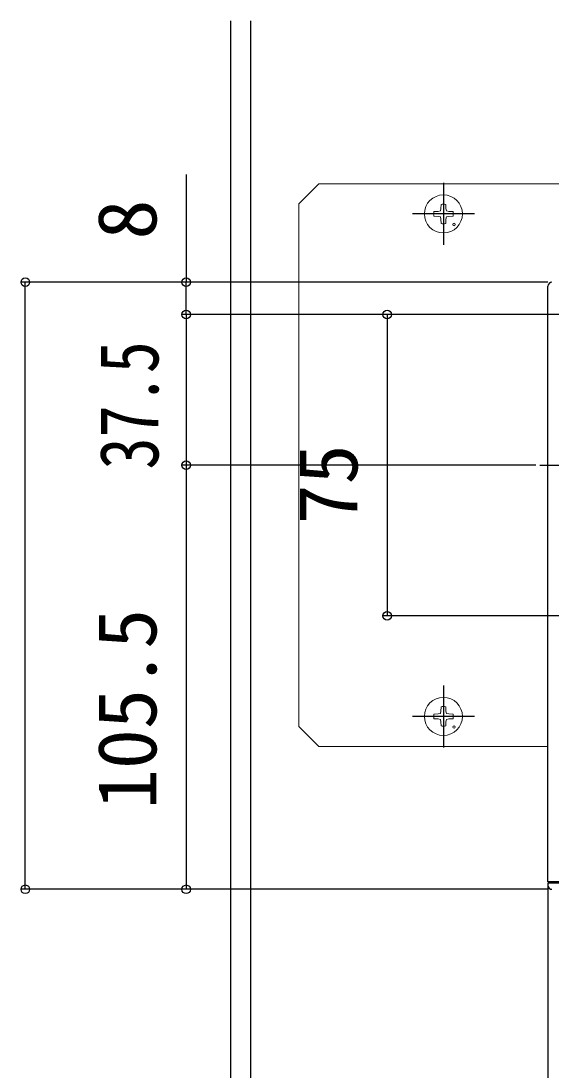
# Model space of a CAD drawing. Units: millimetres, scale not verified. Extents: x -875 to 875, y -1304 to 1297.
# Drawn here: x 219.9 to 352, y -1159.4 to -898.2 of the extents above; entities that cross this region are included whole.
import ezdxf
from ezdxf.enums import TextEntityAlignment as Align

# ---------------------------------------------------------------- set-up
doc = ezdxf.new("R2010")
doc.units = ezdxf.units.MM
doc.header["$LTSCALE"] = 8
for name, color, linetype in [('0-3_YKK_11', 7, 'Continuous'), ('0-4_YKK_12', 2, 'Continuous'), ('0-7_YKK_D', 6, 'Continuous')]:
    doc.layers.add(name, color=color, linetype=linetype)
doc.layers.add('0-5_YKK_13', color=4, linetype='Continuous', lineweight=18)
doc.styles.add('ＭＳ ゴシック', font='')
doc.styles.get('ＭＳ ゴシック').set_extended_font_data('MS Gothic')

msp = doc.modelspace()

# ---------------------------------------------------------------- linework, layer by layer
at = {"layer": '0-3_YKK_11'}
msp.add_line((351.001, -1112.301), (351.001, -964.201), dxfattribs=at)
for points in [[(436.001, -1063.501), (439.001, -1063.501), (439.001, -1112.201), (365.101, -1112.201), (365.101, -1108.66), (365.221, -1108.476), (365.401, -1108.201), (365.401, -1107.821), (365.101, -1107.301), (365.101, -1104.401), (364.201, -1104.401), (364.201, -1112.201), (357.501, -1112.201), (357.501, -1104.401), (356.001, -1104.401), (356.001, -1112.701), (351.001, -1112.701), (351.001, -1113.201)], [(356.001, -1112.301), (351.001, -1112.301)]]:
    msp.add_lwpolyline(points, dxfattribs=at)
for centre, start, end in [((352.001, -964.201), 90.00001, 179.99999), ((352.001, -1113.201), 180.00001, 269.99999)]:
    msp.add_arc(centre, 1, start, end, dxfattribs=at)
at = {"layer": '0-4_YKK_12'}
for p, q in [((272, -898.222), (272, -1174.201)), ((277, -898.222), (277, -1174.201)), ((325, -938.466), (325, -953.936)), ((332.735, -946.201), (317.265, -946.201)), ((349.001, -1008.701), (532.811, -1008.701)), ((325, -1063.466), (325, -1078.936)), ((332.735, -1071.201), (317.265, -1071.201))]:
    msp.add_line(p, q, dxfattribs=at)
at = {"layer": '0-5_YKK_13'}
for p, q in [((294, -938.701), (289, -943.701)), ((356, -938.701), (294, -938.701)), ((289, -1073.701), (289, -943.701)), ((324.388, -944.863), (324.27, -945.472)), ((324.407, -943.824), (324.388, -944.863)), ((325.593, -943.824), (325.611, -944.863)), ((325.611, -944.863), (325.729, -945.472)), ((322.623, -945.608), (323.661, -945.59)), ((322.626, -946.795), (323.661, -946.813)), ((323.661, -945.59), (324.27, -945.472)), ((323.661, -946.813), (324.27, -946.931)), ((324.388, -947.54), (324.27, -946.931)), ((324.407, -948.578), (324.388, -947.54)), ((325.593, -948.578), (325.611, -947.54)), ((325.611, -947.54), (325.729, -946.931)), ((326.338, -945.59), (325.729, -945.472)), ((326.338, -946.813), (325.729, -946.931)), ((327.377, -945.608), (326.338, -945.59)), ((327.377, -946.794), (326.338, -946.813)), ((322.623, -1070.608), (323.661, -1070.59)), ((323.661, -1070.59), (324.27, -1070.472)), ((324.388, -1069.863), (324.27, -1070.472)), ((324.407, -1068.824), (324.388, -1069.863)), ((325.593, -1068.824), (325.611, -1069.863)), ((325.611, -1069.863), (325.729, -1070.472)), ((326.338, -1070.59), (325.729, -1070.472)), ((327.377, -1070.608), (326.338, -1070.59)), ((322.626, -1071.795), (323.661, -1071.813)), ((323.661, -1071.813), (324.27, -1071.931)), ((324.388, -1072.54), (324.27, -1071.931)), ((324.407, -1073.578), (324.388, -1072.54)), ((325.593, -1073.578), (325.611, -1072.54)), ((325.611, -1072.54), (325.729, -1071.931)), ((326.338, -1071.813), (325.729, -1071.931)), ((327.377, -1071.794), (326.338, -1071.813)), ((289, -1073.701), (294, -1078.701)), ((294, -1078.701), (351.001, -1078.701))]:
    msp.add_line(p, q, dxfattribs=at)
for centre, radius in [((325, -946.201), 4.735), ((327.641, -948.842), 0.3), ((325, -1071.201), 4.735), ((327.641, -1073.842), 0.3)]:
    msp.add_circle(centre, radius, dxfattribs=at)
for centre, start, end in [((325, -946.201), 75.9892, 104.0108), ((325, -946.201), 165.9892, 194.0108), ((325, -946.201), 345.9892, 14.0108), ((325, -946.201), 255.9892, 284.0108), ((325, -1071.201), 165.9892, 194.0108), ((325, -1071.201), 75.9892, 104.0108), ((325, -1071.201), 345.9892, 14.0108), ((325, -1071.201), 255.9892, 284.0108)]:
    msp.add_arc(centre, 2.45, start, end, dxfattribs=at)
at = {"layer": '0-7_YKK_D'}
for p, q in [((261.001, -936.403), (261.001, -963.201)), ((351.001, -963.201), (220.001, -963.201)), ((221.001, -1114.201), (221.001, -963.201)), ((351.001, -963.201), (260.001, -963.201)), ((261.001, -971.201), (261.001, -963.201)), ((360.301, -971.201), (260.001, -971.201)), ((360.301, -971.201), (260.001, -971.201)), ((261.001, -971.201), (261.001, -1008.701)), ((360.301, -971.201), (310.001, -971.201)), ((311.001, -971.201), (311.001, -1046.201)), ((348.001, -1008.701), (260.001, -1008.701)), ((348.001, -1008.701), (260.001, -1008.701)), ((261.001, -1008.701), (261.001, -1114.201)), ((360.301, -1046.201), (310.001, -1046.201)), ((351.001, -1114.201), (220.001, -1114.201)), ((351.001, -1114.201), (260.001, -1114.201)), ((351.001, -1113.001), (351.001, -1235.201)), ((351.001, -1113.001), (351.001, -1195.201))]:
    msp.add_line(p, q, dxfattribs=at)
for centre in [(221.001, -963.201), (261.001, -963.201), (261.001, -971.201), (261.001, -971.201), (311.001, -971.201), (261.001, -1008.701), (261.001, -1008.701), (311.001, -1046.201), (221.001, -1114.201), (261.001, -1114.201)]:
    msp.add_circle(centre, 1.075, dxfattribs=at)

# ---------------------------------------------------------------- texts
at = {"layer": '0-7_YKK_D', "style": 'ＭＳ ゴシック'}
for s, p in [('8', (258.001, -952.585)), ('75', (308.001, -1023.474)), ('105.5', (258.001, -1094.292))]:
    msp.add_text(s, height=14.66, rotation=90, dxfattribs=at).set_placement(p, align=Align.BOTTOM_LEFT)
at = {"layer": '0-7_YKK_D', "style": 'ＭＳ ゴシック', "width": 0.8}
msp.add_text('37.5', height=14.66, rotation=90, dxfattribs=at).set_placement((258.501, -1009.769), align=Align.BOTTOM_LEFT)

doc.saveas('drawing.dxf')
